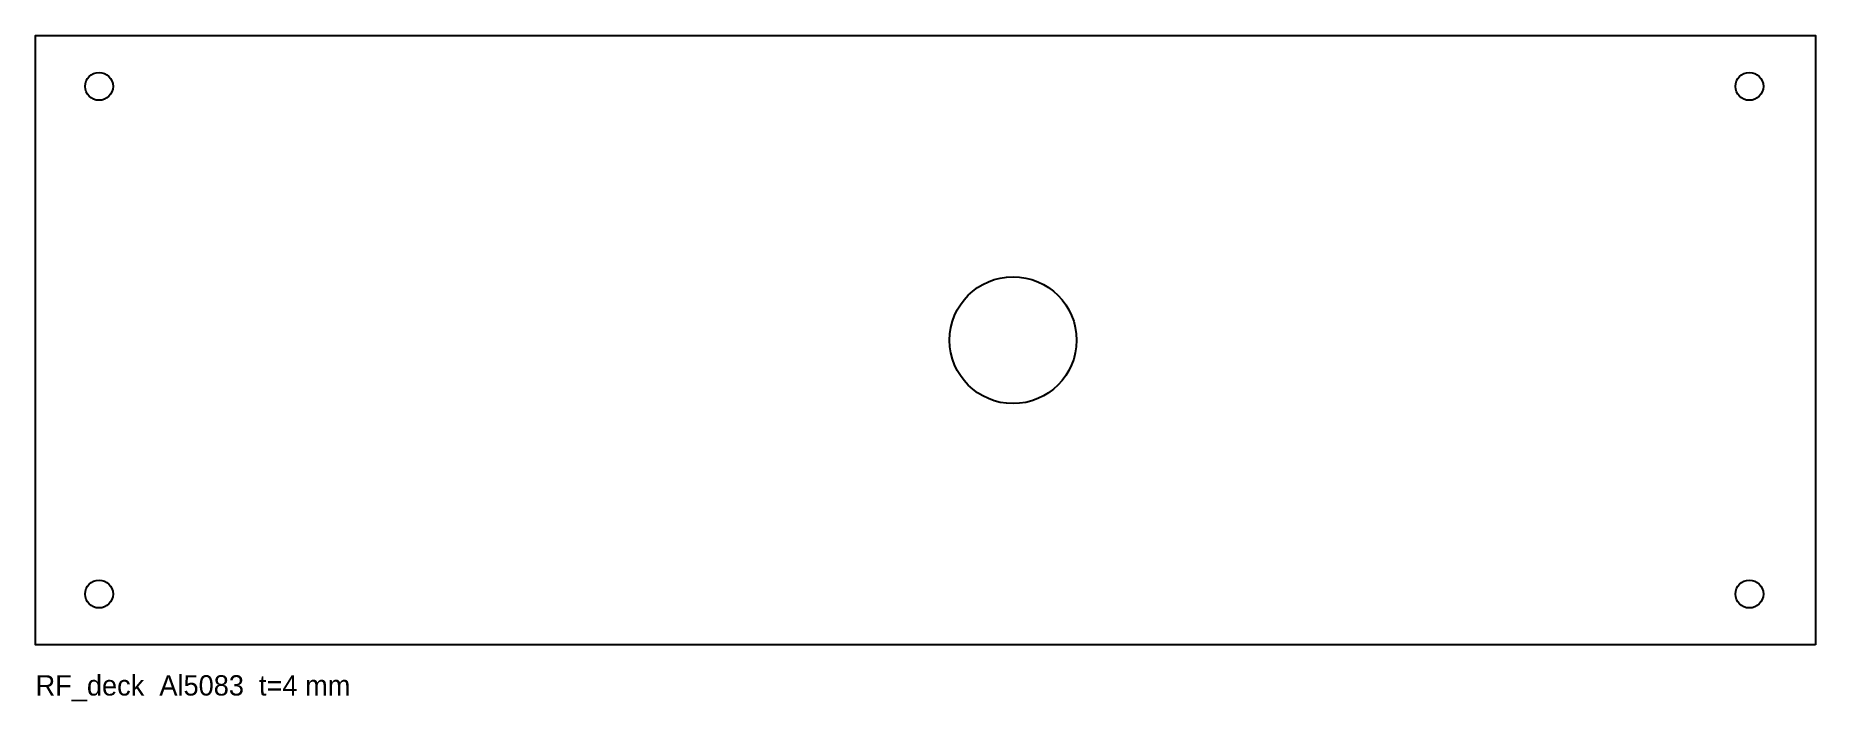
# Model space of a CAD drawing. Header units: millimetres. Extents: x -612 to -262, y -71 to 60.
import ezdxf

# ---------------------------------------------------------------- set-up
doc = ezdxf.new("R2010")
doc.units = ezdxf.units.MM
doc.layers.add('CUT', color=7, linetype='Continuous')
doc.layers.add('INFO', color=3, linetype='Continuous')

msp = doc.modelspace()

# ---------------------------------------------------------------- linework, layer by layer
at = {"layer": 'CUT'}
msp.add_lwpolyline([(-262, -60), (-612.5, -60), (-612.5, 60), (-262, 60)], close=True, dxfattribs=at)
for centre, radius in [((-600, 50), 2.75), ((-275, 50), 2.75), ((-420, 0), 12.5), ((-600, -50), 2.75), ((-275, -50), 2.75)]:
    msp.add_circle(centre, radius, dxfattribs=at)

# ---------------------------------------------------------------- texts
at = {"layer": 'INFO'}
msp.add_text('RF_deck  Al5083  t=4 mm', height=4, dxfattribs=at).set_placement((-612.5, -70))

doc.saveas('drawing.dxf')
